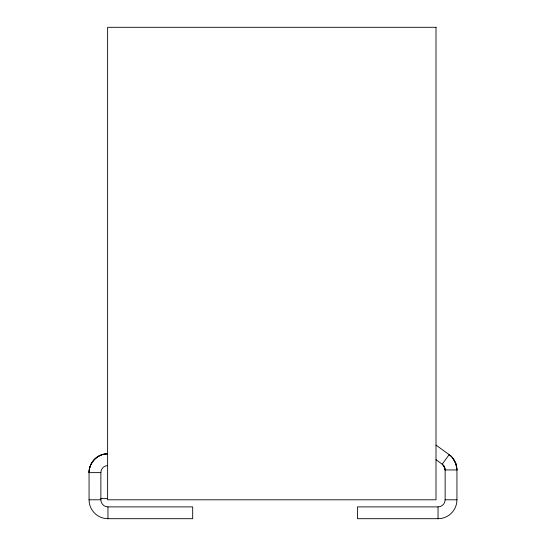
<?xml version="1.0" encoding="UTF-8"?>
<svg xmlns="http://www.w3.org/2000/svg" width="546" height="546" viewBox="0 0 546 546"><rect width="100%" height="100%" fill="white"/><g stroke="black" fill="none" stroke-linecap="round" stroke-linejoin="round"><path stroke-width="0.82" d="M89.059 499.802L100.867 499.802A7.084 7.084 0 0 0 107.958 506.886L192.677 506.886L192.677 518.7L107.958 518.7A18.898 18.898 0 0 1 89.059 499.802L89.059 472.631C88.861 462.653 97.632 453.706 107.623 453.733M89.059 472.631C89.107 466.98 91.721 461.418 96.144 457.882A18.434 17.957 -38.6 0 1 101.699 454.784L107.623 453.733A18.898 18.898 0 0 0 89.059 472.631L100.867 472.631A7.084 7.084 0 0 1 107.623 465.554M436.008 459.705L442.205 464.209A7.084 7.084 0 0 1 445.133 469.942L456.941 469.942L456.941 499.802A18.898 18.898 0 0 1 438.042 518.7L357.473 518.7L357.473 506.886L438.042 506.886A7.084 7.084 0 0 0 445.133 499.802L456.941 499.802M100.867 498.621L107.623 498.621M436.008 445.099L449.153 454.647A17.711 16.523 52.9 0 1 453.146 458.565L456.026 464.141L456.941 469.942A18.898 18.898 0 0 0 449.153 454.647L442.205 464.209L444.471 466.96L445.133 469.942L445.133 499.802M453.139 458.572L455.93 463.834L456.941 469.942M444.485 466.987L443.707 465.677L445.133 469.942M438.042 506.886L438.042 518.7M107.958 506.886L107.958 518.7M100.867 472.631L100.867 499.802M436.008 27.3L107.623 27.3L107.623 499.802L436.008 499.802L436.008 27.3"/></g></svg>
